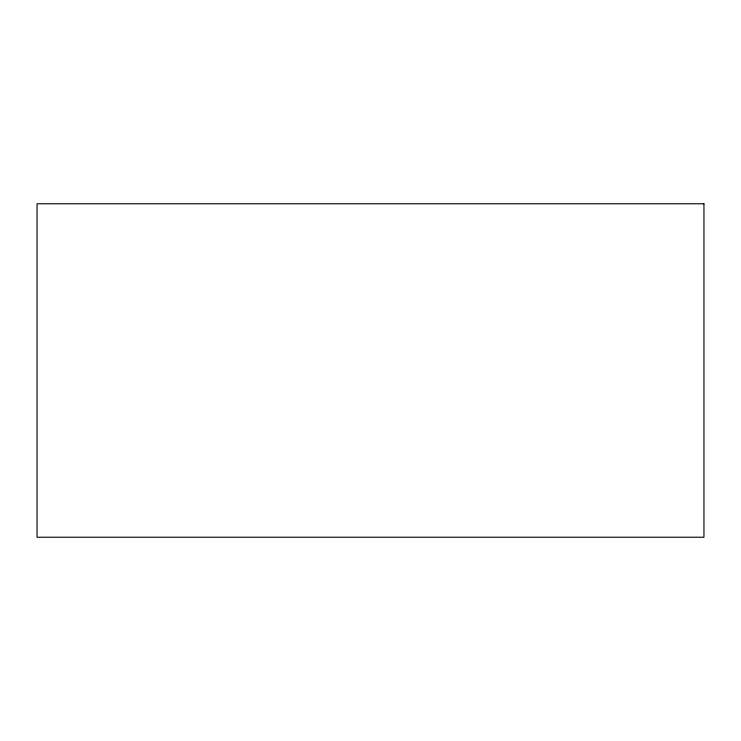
<?xml version="1.0" encoding="UTF-8"?>
<svg xmlns="http://www.w3.org/2000/svg" width="741" height="741" viewBox="0 0 741 741"><rect width="100%" height="100%" fill="white"/><g stroke="black" fill="none" stroke-linecap="round" stroke-linejoin="round"><path stroke-width="1.11" d="M703.95 203.775L37.05 203.775L37.05 537.225L703.95 537.225L703.95 203.775"/></g></svg>
